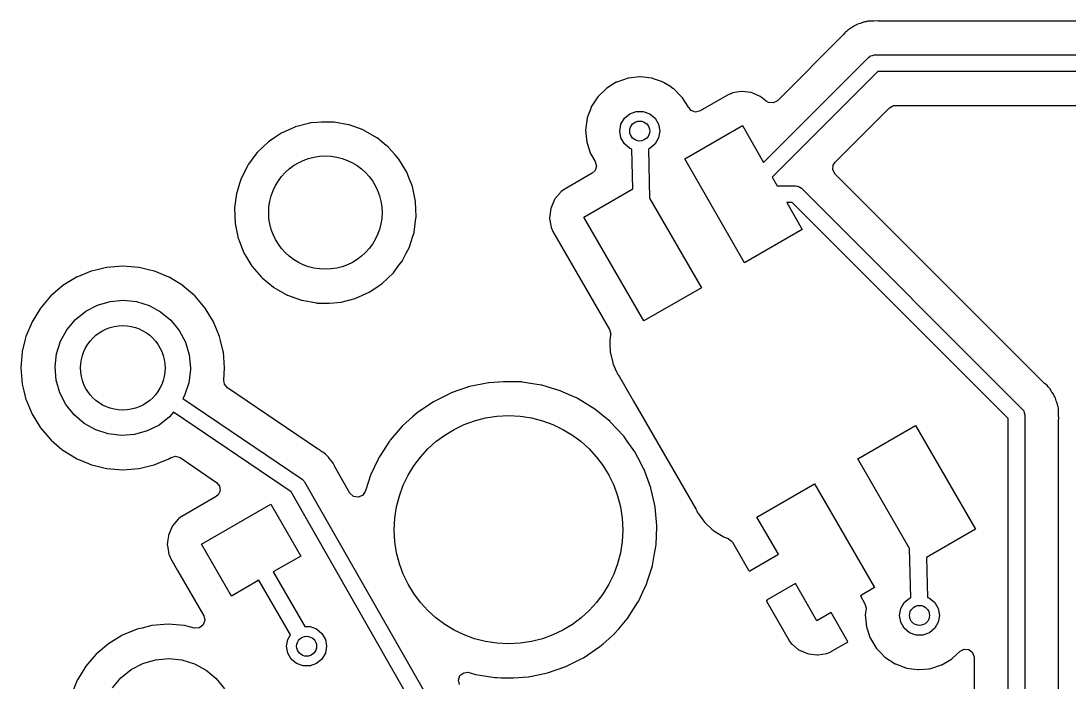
# Model space of a CAD drawing. Extents: x 144 to 253, y -181 to -52.
# Drawn here: x 191.43 to 207.17, y -73.43 to -63.5 of the extents above; entities that cross this region are included whole.
import ezdxf

# ---------------------------------------------------------------- set-up
doc = ezdxf.new("R2010")
doc.units = 0
doc.layers.add('BLACK', color=7, linetype='CONTINUOUS')

msp = doc.modelspace()

# ---------------------------------------------------------------- linework, layer by layer
at = {"layer": 'BLACK', "linetype": 'CONTINUOUS'}
for p, q in [((203.955, -63.568), (203.936, -63.5754)), ((203.973, -63.5593), (203.955, -63.568)), ((203.984, -63.553), (203.973, -63.5593)), ((203.99, -63.549), (203.984, -63.553)), ((203.984, -63.553), (203.984, -63.553)), ((204.033, -63.5366), (203.99, -63.549)), ((204.044, -63.5328), (204.033, -63.5366)), ((204.078, -63.5194), (204.044, -63.5328)), ((204.085, -63.5165), (204.078, -63.5194)), ((204.078, -63.5194), (204.078, -63.5194)), ((204.098, -63.5149), (204.085, -63.5165)), ((204.105, -63.514), (204.098, -63.5149)), ((204.125, -63.51), (204.105, -63.514)), ((204.126, -63.5095), (204.125, -63.51)), ((204.144, -63.5043), (204.126, -63.5095)), ((204.152, -63.5041), (204.144, -63.5043)), ((204.156, -63.5039), (204.152, -63.5041)), ((204.188, -63.5029), (204.156, -63.5039)), ((204.2, -63.502), (204.188, -63.5029)), ((204.204, -63.5015), (204.2, -63.502)), ((204.2, -63.502), (204.2, -63.502)), ((204.2, -63.502), (204.2, -63.502)), ((204.232, -63.5015), (204.204, -63.5015)), ((204.236, -63.5014), (204.232, -63.5015)), ((204.296, -63.4995), (204.236, -63.5014)), ((204.304, -63.4993), (204.296, -63.4995)), ((204.296, -63.4995), (204.296, -63.4995)), ((204.312, -63.501), (204.304, -63.4993)), ((204.323, -63.5015), (204.312, -63.501)), ((222.532, -63.5015), (204.323, -63.5015)), ((203.771, -63.7124), (202.786, -64.6972)), ((203.779, -63.7036), (203.771, -63.7124)), ((203.798, -63.68), (203.779, -63.7036)), ((203.807, -63.6695), (203.798, -63.68)), ((203.823, -63.6576), (203.807, -63.6695)), ((203.838, -63.6448), (203.823, -63.6576)), ((203.853, -63.6305), (203.838, -63.6448)), ((203.859, -63.6264), (203.853, -63.6305)), ((203.891, -63.608), (203.859, -63.6264)), ((203.859, -63.6264), (203.859, -63.6264)), ((203.901, -63.6014), (203.891, -63.608)), ((203.93, -63.5801), (203.901, -63.6014)), ((203.936, -63.5754), (203.93, -63.5801)), ((203.93, -63.5801), (203.93, -63.5801)), ((204.156, -64.0466), (204.173, -64.0333)), ((204.173, -64.0333), (204.176, -64.0298)), ((204.176, -64.0298), (204.179, -64.029)), ((204.179, -64.029), (204.184, -64.0251)), ((204.184, -64.0251), (204.214, -64.0187)), ((204.214, -64.0187), (204.244, -64.01)), ((204.244, -64.01), (222.567, -64.01)), ((202.579, -65.6227), (204.156, -64.0466)), ((200.546, -64.3581), (200.374, -64.4165)), ((200.553, -64.3573), (200.546, -64.3581)), ((200.719, -64.3398), (200.553, -64.3573)), ((200.553, -64.3573), (200.553, -64.3573)), ((200.726, -64.3391), (200.719, -64.3398)), ((200.719, -64.3398), (200.719, -64.3398)), ((200.776, -64.3451), (200.726, -64.3391)), ((200.899, -64.3597), (200.776, -64.3451)), ((204.296, -64.26), (202.709, -65.8469)), ((222.516, -64.26), (204.296, -64.26)), ((200.219, -64.5116), (200.214, -64.5165)), ((200.225, -64.5079), (200.219, -64.5116)), ((200.368, -64.4202), (200.225, -64.5079)), ((200.225, -64.5079), (200.225, -64.5079)), ((200.374, -64.4165), (200.368, -64.4202)), ((200.906, -64.3606), (200.899, -64.3597)), ((200.899, -64.3597), (200.899, -64.3597)), ((200.913, -64.3629), (200.906, -64.3606)), ((201.048, -64.411), (200.913, -64.3629)), ((200.913, -64.3629), (200.913, -64.3629)), ((201.077, -64.4214), (201.048, -64.411)), ((201.171, -64.481), (201.077, -64.4214)), ((201.219, -64.5116), (201.171, -64.481)), ((201.23, -64.5186), (201.219, -64.5116)), ((200.09, -64.6385), (199.992, -64.7909)), ((200.1, -64.6289), (200.09, -64.6385)), ((200.214, -64.5165), (200.1, -64.6289)), ((200.214, -64.5165), (200.214, -64.5165)), ((201.235, -64.5236), (201.23, -64.5186)), ((201.344, -64.6335), (201.235, -64.5236)), ((201.235, -64.5236), (201.235, -64.5236)), ((201.358, -64.6473), (201.344, -64.6335)), ((201.362, -64.6533), (201.358, -64.6473)), ((201.45, -64.7946), (201.362, -64.6533)), ((202.049, -64.607), (201.827, -64.7348)), ((202.106, -64.5817), (202.049, -64.607)), ((202.114, -64.5804), (202.106, -64.5817)), ((202.241, -64.5593), (202.114, -64.5804)), ((202.114, -64.5804), (202.114, -64.5804)), ((202.249, -64.5578), (202.241, -64.5593)), ((202.241, -64.5593), (202.241, -64.5593)), ((202.394, -64.5752), (202.249, -64.5578)), ((202.417, -64.5849), (202.394, -64.5752)), ((202.52, -64.6289), (202.417, -64.5849)), ((202.528, -64.6325), (202.52, -64.6289)), ((202.52, -64.6289), (202.52, -64.6289)), ((202.542, -64.6444), (202.528, -64.6325)), ((202.617, -64.7054), (202.542, -64.6444)), ((199.989, -64.7976), (199.932, -64.9542)), ((199.992, -64.7909), (199.989, -64.7976)), ((199.989, -64.7976), (199.989, -64.7976)), ((201.451, -64.7959), (201.45, -64.7946)), ((201.454, -64.8011), (201.451, -64.7959)), ((201.451, -64.7959), (201.451, -64.7959)), ((201.455, -64.8007), (201.454, -64.8011)), ((201.491, -64.8438), (201.455, -64.8007)), ((201.827, -64.7348), (201.627, -64.8503)), ((202.653, -64.7262), (202.617, -64.7054)), ((202.724, -64.7312), (202.653, -64.7262)), ((202.786, -64.6972), (202.724, -64.7312)), ((203.654, -65.6207), (204.469, -64.8054)), ((204.469, -64.8054), (204.532, -64.7714)), ((204.532, -64.7714), (204.559, -64.7685)), ((204.559, -64.7685), (217.401, -64.7685)), ((199.93, -64.9614), (199.907, -65.1413)), ((199.932, -64.9542), (199.93, -64.9614)), ((200.438, -65.0501), (200.491, -64.9599)), ((200.491, -64.9599), (200.57, -64.8929)), ((200.57, -64.8929), (200.668, -64.8573)), ((200.668, -64.8573), (200.772, -64.8573)), ((200.772, -64.8573), (200.87, -64.8929)), ((200.87, -64.8929), (200.95, -64.9599)), ((200.95, -64.9599), (201.002, -65.0501)), ((201.558, -64.867), (201.491, -64.8438)), ((201.627, -64.8503), (201.558, -64.867)), ((195.542, -65.0922), (195.395, -65.1583)), ((195.547, -65.09), (195.542, -65.0922)), ((195.542, -65.0922), (195.542, -65.0922)), ((195.552, -65.0887), (195.547, -65.09)), ((195.765, -65.0334), (195.552, -65.0887)), ((195.552, -65.0887), (195.552, -65.0887)), ((195.77, -65.032), (195.765, -65.0334)), ((195.765, -65.0334), (195.765, -65.0334)), ((195.775, -65.0316), (195.77, -65.032)), ((195.875, -65.0231), (195.775, -65.0316)), ((195.775, -65.0316), (195.775, -65.0316)), ((195.942, -65.0175), (195.875, -65.0231)), ((196.104, -65.0175), (195.942, -65.0175)), ((196.106, -65.0175), (196.104, -65.0175)), ((196.111, -65.0178), (196.106, -65.0175)), ((196.106, -65.0175), (196.106, -65.0175)), ((196.128, -65.0186), (196.111, -65.0178)), ((196.132, -65.0193), (196.128, -65.0186)), ((196.35, -65.0587), (196.132, -65.0193)), ((196.132, -65.0193), (196.132, -65.0193)), ((196.355, -65.0597), (196.35, -65.0587)), ((196.35, -65.0587), (196.35, -65.0587)), ((196.36, -65.0615), (196.355, -65.0597)), ((196.567, -65.1365), (196.36, -65.0615)), ((196.36, -65.0615), (196.36, -65.0615)), ((196.572, -65.1384), (196.567, -65.1365)), ((196.567, -65.1365), (196.567, -65.1365)), ((196.773, -65.2525), (196.572, -65.1384)), ((199.907, -65.1413), (199.924, -65.3219)), ((200.42, -65.1527), (200.438, -65.0501)), ((201.002, -65.0501), (201.02, -65.1527)), ((201.395, -65.5714), (202.261, -65.0714)), ((202.261, -65.0714), (202.579, -65.6227)), ((195.24, -65.2499), (195.145, -65.3136)), ((195.332, -65.1877), (195.24, -65.2499)), ((195.336, -65.1848), (195.332, -65.1877)), ((195.332, -65.1877), (195.332, -65.1877)), ((195.395, -65.1583), (195.336, -65.1848)), ((196.777, -65.2559), (196.773, -65.2525)), ((196.889, -65.348), (196.777, -65.2559)), ((196.777, -65.2559), (196.777, -65.2559)), ((200.438, -65.2553), (200.42, -65.1527)), ((200.491, -65.3455), (200.438, -65.2553)), ((201.002, -65.2553), (200.95, -65.3455)), ((201.02, -65.1527), (201.002, -65.2553)), ((195.145, -65.3136), (194.978, -65.4728)), ((196.951, -65.3988), (196.889, -65.348)), ((196.955, -65.4028), (196.951, -65.3988)), ((197.049, -65.511), (196.955, -65.4028)), ((196.955, -65.4028), (196.955, -65.4028)), ((199.924, -65.3219), (199.982, -65.494)), ((200.57, -65.4125), (200.491, -65.3455)), ((200.602, -65.4239), (200.57, -65.4125)), ((200.615, -66.0216), (200.602, -65.4239)), ((200.87, -65.4125), (200.852, -65.4193)), ((200.852, -65.4193), (200.869, -66.1597)), ((200.95, -65.3455), (200.87, -65.4125)), ((194.958, -65.4996), (194.848, -65.6479)), ((194.978, -65.4728), (194.958, -65.4996)), ((197.102, -65.573), (197.049, -65.511)), ((197.222, -65.7702), (197.102, -65.573)), ((199.982, -65.494), (199.985, -65.5)), ((199.985, -65.5), (199.985, -65.5)), ((199.985, -65.5), (200.053, -65.6108)), ((200.053, -65.6108), (200.071, -65.6795)), ((202.295, -67.1303), (201.395, -65.5714)), ((194.838, -65.6627), (194.769, -65.7989)), ((194.84, -65.6579), (194.838, -65.6627)), ((194.848, -65.6479), (194.84, -65.6579)), ((197.259, -65.8636), (197.222, -65.7702)), ((200.049, -65.747), (200.008, -65.7852)), ((200.071, -65.6795), (200.049, -65.747)), ((203.62, -65.7366), (203.625, -65.6658)), ((203.654, -65.7989), (203.62, -65.7366)), ((203.625, -65.6658), (203.654, -65.6207)), ((194.736, -65.8636), (194.712, -65.9406)), ((194.769, -65.7989), (194.736, -65.8636)), ((197.287, -65.9346), (197.259, -65.8636)), ((200.008, -65.7852), (199.584, -66.0301)), ((202.709, -65.8469), (202.783, -65.9758)), ((206.798, -68.9424), (203.654, -65.7989)), ((194.668, -66.0839), (194.667, -66.0892)), ((194.669, -66.0788), (194.668, -66.0839)), ((194.712, -65.9406), (194.669, -66.0788)), ((194.669, -66.0788), (194.669, -66.0788)), ((197.307, -65.9848), (197.287, -65.9346)), ((197.354, -66.2106), (197.307, -65.9848)), ((199.528, -66.0731), (199.446, -66.1726)), ((199.533, -66.067), (199.528, -66.0731)), ((199.528, -66.0731), (199.528, -66.0731)), ((199.584, -66.0301), (199.533, -66.067)), ((199.88, -66.4464), (200.615, -66.0216)), ((202.783, -65.9758), (203.06, -65.9758)), ((203.06, -65.9758), (203.082, -65.979)), ((203.082, -65.979), (203.087, -65.9787)), ((203.087, -65.9787), (203.089, -65.9801)), ((203.089, -65.9801), (203.096, -65.981)), ((203.096, -65.981), (203.122, -65.9977)), ((203.122, -65.9977), (203.149, -66.0124)), ((203.149, -66.0124), (206.463, -69.3273)), ((194.667, -66.0892), (194.638, -66.3052)), ((197.354, -66.2159), (197.354, -66.2106)), ((197.363, -66.4357), (197.354, -66.2159)), ((199.441, -66.1795), (199.383, -66.3134)), ((199.446, -66.1726), (199.441, -66.1795)), ((199.446, -66.1726), (199.446, -66.1726)), ((200.869, -66.1597), (201.646, -67.5053)), ((203.008, -66.2258), (202.928, -66.2258)), ((202.928, -66.2258), (203.161, -66.6303)), ((206.25, -69.4675), (203.008, -66.2258)), ((194.638, -66.3052), (194.637, -66.3126)), ((194.637, -66.3126), (194.646, -66.5431)), ((199.383, -66.3134), (199.366, -66.4581)), ((194.646, -66.5431), (194.693, -66.7689)), ((197.332, -66.6698), (197.36, -66.4588)), ((197.36, -66.4588), (197.362, -66.4464)), ((197.362, -66.4464), (197.363, -66.4411)), ((197.362, -66.4464), (197.362, -66.4464)), ((197.363, -66.4411), (197.363, -66.4357)), ((199.366, -66.4581), (199.367, -66.4669)), ((199.367, -66.4669), (199.367, -66.4669)), ((199.367, -66.4669), (199.385, -66.5735)), ((200.78, -68.0053), (199.88, -66.4464)), ((197.313, -66.7337), (197.331, -66.6749)), ((197.331, -66.6749), (197.332, -66.6698)), ((197.331, -66.6749), (197.331, -66.6749)), ((199.385, -66.5735), (199.39, -66.6017)), ((199.39, -66.6017), (199.415, -66.659)), ((199.415, -66.659), (200.267, -68.1352)), ((203.161, -66.6303), (202.295, -67.1303)), ((194.693, -66.7689), (194.695, -66.7739)), ((194.695, -66.7739), (194.695, -66.7739)), ((194.695, -66.7739), (194.726, -66.8512)), ((194.726, -66.8512), (194.778, -66.9835)), ((197.264, -66.8901), (197.313, -66.7337)), ((194.778, -66.9835), (194.898, -67.1807)), ((197.16, -67.0958), (197.214, -66.988)), ((197.214, -66.988), (197.262, -66.8949)), ((197.262, -66.8949), (197.264, -66.8901)), ((197.262, -66.8949), (197.262, -66.8949)), ((192.959, -67.1807), (192.72, -67.1995)), ((193.198, -67.1995), (192.959, -67.1807)), ((194.898, -67.1807), (194.901, -67.1847)), ((194.901, -67.1847), (195.042, -67.3473)), ((197.022, -67.2809), (197.105, -67.1687)), ((197.105, -67.1687), (197.156, -67.1001)), ((197.156, -67.1001), (197.16, -67.0958)), ((197.156, -67.1001), (197.156, -67.1001)), ((192.265, -67.3473), (192.06, -67.4727)), ((192.269, -67.3454), (192.265, -67.3473)), ((192.482, -67.2574), (192.269, -67.3454)), ((192.269, -67.3454), (192.269, -67.3454)), ((192.487, -67.2555), (192.482, -67.2574)), ((192.482, -67.2574), (192.482, -67.2574)), ((192.573, -67.2348), (192.487, -67.2555)), ((192.715, -67.2006), (192.573, -67.2348)), ((192.72, -67.1995), (192.715, -67.2006)), ((192.715, -67.2006), (192.715, -67.2006)), ((193.203, -67.2006), (193.198, -67.1995)), ((193.346, -67.2348), (193.203, -67.2006)), ((193.203, -67.2006), (193.203, -67.2006)), ((193.432, -67.2555), (193.346, -67.2348)), ((193.436, -67.2574), (193.432, -67.2555)), ((193.649, -67.3454), (193.436, -67.2574)), ((193.436, -67.2574), (193.436, -67.2574)), ((193.653, -67.3473), (193.649, -67.3454)), ((193.649, -67.3454), (193.649, -67.3454)), ((193.858, -67.4727), (193.653, -67.3473)), ((195.042, -67.3473), (195.049, -67.355)), ((196.855, -67.4401), (197.022, -67.2809)), ((192.056, -67.4759), (191.946, -67.5707)), ((192.06, -67.4727), (192.056, -67.4759)), ((192.056, -67.4759), (192.056, -67.4759)), ((193.862, -67.4759), (193.858, -67.4727)), ((193.973, -67.5707), (193.862, -67.4759)), ((193.862, -67.4759), (193.862, -67.4759)), ((195.049, -67.355), (195.053, -67.3583)), ((195.053, -67.3583), (195.223, -67.4978)), ((195.223, -67.4978), (195.223, -67.4978)), ((195.223, -67.4978), (195.227, -67.5012)), ((195.227, -67.5012), (195.428, -67.6154)), ((196.668, -67.566), (196.806, -67.4727)), ((196.806, -67.4727), (196.855, -67.4401)), ((191.875, -67.6323), (191.799, -67.7203)), ((191.878, -67.6286), (191.875, -67.6323)), ((191.946, -67.5707), (191.878, -67.6286)), ((194.04, -67.6286), (193.973, -67.5707)), ((194.044, -67.6323), (194.04, -67.6286)), ((194.119, -67.7203), (194.044, -67.6323)), ((195.428, -67.6154), (195.433, -67.6172)), ((195.433, -67.6172), (195.433, -67.6172)), ((195.433, -67.6172), (195.64, -67.6922)), ((196.453, -67.6637), (196.458, -67.6615)), ((196.458, -67.6615), (196.659, -67.5712)), ((196.458, -67.6615), (196.458, -67.6615)), ((196.659, -67.5712), (196.664, -67.569)), ((196.664, -67.569), (196.668, -67.566)), ((196.668, -67.566), (196.668, -67.566)), ((201.646, -67.5053), (200.78, -68.0053)), ((191.722, -67.811), (191.597, -68.0156)), ((191.799, -67.7203), (191.722, -67.811)), ((192.403, -67.8597), (192.579, -67.7679)), ((192.579, -67.7679), (192.769, -67.7119)), ((192.769, -67.7119), (192.966, -67.6939)), ((192.966, -67.6939), (193.163, -67.7146)), ((193.163, -67.7146), (193.353, -67.7733)), ((193.353, -67.7733), (193.527, -67.8676)), ((194.196, -67.811), (194.119, -67.7203)), ((194.322, -68.0156), (194.196, -67.811)), ((195.64, -67.6922), (195.64, -67.6923)), ((195.64, -67.6923), (195.645, -67.6941)), ((195.645, -67.6941), (195.65, -67.695)), ((195.65, -67.695), (195.65, -67.695)), ((195.65, -67.695), (195.868, -67.7344)), ((195.868, -67.7344), (195.868, -67.7344)), ((195.868, -67.7344), (195.872, -67.7351)), ((195.872, -67.7351), (195.889, -67.736)), ((195.889, -67.736), (195.894, -67.7362)), ((195.894, -67.7362), (195.894, -67.7362)), ((195.894, -67.7362), (195.896, -67.7363)), ((195.896, -67.7363), (196.058, -67.7363)), ((196.058, -67.7363), (196.125, -67.7306)), ((196.125, -67.7306), (196.225, -67.7221)), ((196.225, -67.7221), (196.23, -67.7217)), ((196.225, -67.7221), (196.225, -67.7221)), ((196.23, -67.7217), (196.235, -67.7203)), ((196.235, -67.7203), (196.448, -67.6651)), ((196.235, -67.7203), (196.235, -67.7203)), ((196.448, -67.6651), (196.453, -67.6637)), ((196.448, -67.6651), (196.448, -67.6651)), ((192.248, -67.984), (192.403, -67.8597)), ((193.527, -67.8676), (193.68, -67.994)), ((191.597, -68.0156), (191.505, -68.2373)), ((192.121, -68.1359), (192.248, -67.984)), ((193.68, -67.994), (193.805, -68.1476)), ((194.413, -68.2373), (194.322, -68.0156)), ((191.505, -68.2373), (191.49, -68.2973)), ((192.025, -68.3096), (192.121, -68.1359)), ((193.805, -68.1476), (193.898, -68.3227)), ((194.428, -68.2973), (194.413, -68.2373)), ((200.267, -68.1352), (200.284, -68.2042)), ((200.283, -68.2187), (200.271, -68.2911)), ((200.271, -68.2911), (200.271, -68.2973)), ((200.284, -68.2042), (200.283, -68.2187)), ((191.49, -68.2973), (191.45, -68.4658)), ((191.965, -68.4986), (192.025, -68.3096)), ((193.898, -68.3227), (193.956, -68.5125)), ((194.468, -68.4658), (194.428, -68.2973)), ((200.271, -68.2973), (200.271, -68.2973)), ((200.271, -68.2973), (200.273, -68.3585)), ((200.273, -68.3585), (200.277, -68.4699)), ((191.449, -68.4707), (191.43, -68.7099)), ((191.45, -68.4658), (191.449, -68.4707)), ((191.45, -68.4658), (191.45, -68.4658)), ((191.943, -68.6957), (191.965, -68.4986)), ((193.956, -68.5125), (193.975, -68.7099)), ((194.469, -68.4707), (194.468, -68.4658)), ((194.468, -68.4658), (194.468, -68.4658)), ((194.488, -68.7099), (194.469, -68.4707)), ((200.277, -68.4699), (200.278, -68.4759)), ((200.278, -68.4759), (200.278, -68.4759)), ((200.278, -68.4759), (200.314, -68.6308)), ((191.43, -68.7099), (191.449, -68.9491)), ((191.96, -68.8933), (191.943, -68.6957)), ((193.975, -68.7382), (193.95, -68.935)), ((193.975, -68.7099), (193.975, -68.7382)), ((194.474, -68.8937), (194.488, -68.7099)), ((200.314, -68.6308), (200.317, -68.644)), ((200.317, -68.644), (200.373, -68.7665)), ((192.014, -69.0839), (191.96, -68.8933)), ((194.484, -68.9531), (194.474, -68.8937)), ((198.675, -68.917), (198.455, -68.9316)), ((198.86, -68.917), (198.675, -68.917)), ((198.861, -68.9171), (198.86, -68.917)), ((198.927, -68.9201), (198.861, -68.9171)), ((198.861, -68.9171), (198.861, -68.9171)), ((198.952, -68.9212), (198.927, -68.9201)), ((198.955, -68.9217), (198.952, -68.9212)), ((200.373, -68.7665), (200.376, -68.7744)), ((200.376, -68.7744), (200.382, -68.7919)), ((200.382, -68.7919), (200.382, -68.7919)), ((200.382, -68.7919), (200.384, -68.7964)), ((200.384, -68.7964), (200.39, -68.8074)), ((200.39, -68.8074), (200.393, -68.8112)), ((200.393, -68.8112), (200.407, -68.8293)), ((200.407, -68.8293), (200.417, -68.8441)), ((200.417, -68.8441), (200.627, -69.207)), ((191.449, -68.9491), (191.45, -68.9539)), ((191.45, -68.9539), (191.45, -68.9539)), ((191.45, -68.9539), (191.474, -69.0562)), ((191.474, -69.0562), (191.505, -69.1824)), ((193.95, -68.935), (193.887, -69.1231)), ((194.529, -69.0079), (194.484, -68.9531)), ((195.416, -69.6087), (194.529, -69.0079)), ((198.166, -68.99), (197.887, -69.0861)), ((198.349, -68.9531), (198.166, -68.99)), ((198.451, -68.9324), (198.349, -68.9531)), ((198.455, -68.9316), (198.451, -68.9324)), ((198.451, -68.9324), (198.451, -68.9324)), ((199.239, -68.9667), (198.955, -68.9217)), ((198.955, -68.9217), (198.955, -68.9217)), ((199.244, -68.9674), (199.239, -68.9667)), ((199.239, -68.9667), (199.239, -68.9667)), ((199.248, -68.9686), (199.244, -68.9674)), ((199.317, -68.9891), (199.248, -68.9686)), ((199.248, -68.9686), (199.248, -68.9686)), ((199.527, -69.0518), (199.317, -68.9891)), ((199.685, -69.123), (199.527, -69.0518)), ((206.806, -68.9504), (206.798, -68.9424)), ((206.84, -68.9786), (206.806, -68.9504)), ((206.852, -68.995), (206.84, -68.9786)), ((206.865, -69.01), (206.852, -68.995)), ((206.88, -69.0243), (206.865, -69.01)), ((206.884, -69.0311), (206.88, -69.0243)), ((206.902, -69.0624), (206.884, -69.0311)), ((206.884, -69.0311), (206.884, -69.0311)), ((206.909, -69.0723), (206.902, -69.0624)), ((206.935, -69.1081), (206.909, -69.0723)), ((191.505, -69.1824), (191.507, -69.187)), ((191.507, -69.187), (191.507, -69.187)), ((191.507, -69.187), (191.583, -69.3719)), ((192.105, -69.2602), (192.014, -69.0839)), ((193.887, -69.1231), (193.861, -69.1696)), ((193.861, -69.1696), (195.65, -70.3815)), ((197.623, -69.2183), (197.378, -69.3843)), ((197.645, -69.207), (197.623, -69.2183)), ((197.883, -69.088), (197.645, -69.207)), ((197.887, -69.0861), (197.883, -69.088)), ((199.779, -69.1652), (199.685, -69.123)), ((199.796, -69.1728), (199.779, -69.1652)), ((200.047, -69.3284), (199.796, -69.1728)), ((200.627, -69.207), (201.568, -70.8371)), ((206.942, -69.1269), (206.935, -69.1081)), ((206.951, -69.1447), (206.942, -69.1269)), ((206.957, -69.1553), (206.951, -69.1447)), ((206.961, -69.1621), (206.957, -69.1553)), ((206.957, -69.1553), (206.957, -69.1553)), ((206.973, -69.2046), (206.961, -69.1621)), ((206.977, -69.2158), (206.973, -69.2046)), ((206.993, -69.2569), (206.977, -69.2158)), ((191.583, -69.3719), (191.597, -69.4041)), ((192.228, -69.4156), (192.105, -69.2602)), ((193.72, -69.3761), (193.66, -69.4456)), ((195.486, -70.5722), (193.72, -69.3761)), ((197.375, -69.3871), (197.308, -69.4469)), ((197.378, -69.3843), (197.375, -69.3871)), ((197.375, -69.3871), (197.375, -69.3871)), ((200.275, -69.5159), (200.047, -69.3284)), ((206.463, -69.3273), (206.477, -69.3451)), ((206.477, -69.3451), (206.48, -69.3482)), ((206.48, -69.3482), (206.481, -69.3509)), ((206.481, -69.3509), (206.485, -69.356)), ((206.485, -69.356), (206.491, -69.3861)), ((206.491, -69.3861), (206.5, -69.4157)), ((206.994, -69.2647), (206.993, -69.2569)), ((206.994, -69.2648), (206.994, -69.2647)), ((206.996, -69.277), (206.994, -69.2648)), ((207, -69.2963), (206.996, -69.277)), ((207.006, -69.3158), (207, -69.2963)), ((207.007, -69.3448), (207.006, -69.3158)), ((207.007, -69.36), (207.007, -69.3448)), ((207.008, -69.3718), (207.007, -69.36)), ((207.008, -69.3758), (207.008, -69.3718)), ((207.008, -69.4038), (207.008, -69.3758)), ((191.597, -69.4041), (191.722, -69.6087)), ((192.379, -69.5442), (192.228, -69.4156)), ((192.552, -69.6409), (192.379, -69.5442)), ((193.66, -69.4456), (193.504, -69.5677)), ((197.308, -69.4469), (197.158, -69.5812)), ((200.278, -69.5189), (200.275, -69.5159)), ((200.474, -69.7288), (200.278, -69.5189)), ((206.25, -77.9971), (206.25, -69.4675)), ((206.5, -69.4157), (206.5, -78.0489)), ((207.009, -69.4077), (207.008, -69.4038)), ((207.008, -69.4944), (207.009, -69.4833)), ((207.008, -78.0131), (207.008, -69.4944)), ((207.011, -69.4758), (207.009, -69.4077)), ((207.009, -69.4833), (207.011, -69.4758)), ((191.722, -69.6087), (191.878, -69.7912)), ((192.741, -69.7022), (192.552, -69.6409)), ((192.938, -69.7257), (192.741, -69.7022)), ((193.327, -69.6571), (193.136, -69.7104)), ((193.504, -69.5677), (193.327, -69.6571)), ((195.881, -69.9238), (195.416, -69.6087)), ((197.155, -69.5843), (196.974, -69.7965)), ((197.158, -69.5812), (197.155, -69.5843)), ((197.155, -69.5843), (197.155, -69.5843)), ((203.995, -70.0747), (204.861, -69.5747)), ((204.861, -69.5747), (205.761, -71.1336)), ((191.878, -69.7912), (191.882, -69.7944)), ((191.882, -69.7944), (192.045, -69.9343)), ((193.136, -69.7104), (192.938, -69.7257)), ((196.964, -69.8089), (196.817, -70.0351)), ((196.966, -69.8054), (196.964, -69.8089)), ((196.964, -69.8089), (196.964, -69.8089)), ((196.974, -69.7965), (196.966, -69.8054)), ((200.477, -69.7319), (200.474, -69.7288)), ((200.474, -69.7288), (200.474, -69.7288)), ((200.479, -69.7353), (200.477, -69.7319)), ((200.531, -69.8089), (200.479, -69.7353)), ((200.479, -69.7353), (200.479, -69.7353)), ((200.648, -69.9726), (200.531, -69.8089)), ((192.045, -69.9343), (192.06, -69.947)), ((192.06, -69.947), (192.265, -70.0724)), ((195.9, -69.9343), (195.881, -69.9238)), ((195.906, -69.937), (195.9, -69.9343)), ((195.913, -69.9403), (195.906, -69.937)), ((195.906, -69.937), (195.906, -69.937)), ((195.919, -69.9452), (195.913, -69.9403)), ((195.919, -69.9453), (195.919, -69.9452)), ((195.923, -69.9479), (195.919, -69.9453)), ((195.949, -69.9692), (195.923, -69.9479)), ((195.952, -69.9715), (195.949, -69.9692)), ((195.96, -69.9774), (195.952, -69.9715)), ((196.002, -70.0054), (195.96, -69.9774)), ((196.007, -70.0113), (196.002, -70.0054)), ((196.011, -70.0163), (196.007, -70.0113)), ((196.027, -70.0312), (196.011, -70.0163)), ((200.692, -70.0575), (200.648, -69.9726)), ((192.265, -70.0724), (192.269, -70.0743)), ((192.269, -70.0743), (192.269, -70.0743)), ((192.269, -70.0743), (192.409, -70.1323)), ((192.409, -70.1323), (192.487, -70.1642)), ((192.487, -70.1642), (192.556, -70.1808)), ((193.363, -70.1808), (193.432, -70.1642)), ((193.432, -70.1642), (193.488, -70.141)), ((193.488, -70.141), (193.649, -70.0743)), ((193.649, -70.0743), (193.653, -70.0724)), ((193.649, -70.0743), (193.649, -70.0743)), ((193.653, -70.0724), (193.658, -70.0698)), ((193.658, -70.0698), (193.683, -70.0544)), ((193.658, -70.0698), (193.658, -70.0698)), ((193.683, -70.0544), (193.751, -70.0359)), ((193.751, -70.0359), (193.819, -70.0575)), ((193.819, -70.0575), (194.368, -70.429)), ((196.032, -70.0353), (196.027, -70.0312)), ((196.038, -70.0403), (196.032, -70.0353)), ((196.032, -70.0353), (196.032, -70.0353)), ((196.043, -70.0466), (196.038, -70.0403)), ((196.045, -70.0496), (196.043, -70.0466)), ((196.043, -70.0466), (196.043, -70.0466)), ((196.068, -70.0802), (196.045, -70.0496)), ((196.074, -70.0879), (196.068, -70.0802)), ((196.078, -70.0913), (196.074, -70.0879)), ((196.102, -70.1193), (196.078, -70.0913)), ((196.108, -70.1253), (196.102, -70.1193)), ((196.102, -70.1193), (196.102, -70.1193)), ((196.116, -70.141), (196.108, -70.1253)), ((196.136, -70.1808), (196.116, -70.141)), ((196.792, -70.0804), (196.678, -70.3198)), ((196.803, -70.0568), (196.792, -70.0804)), ((196.805, -70.0531), (196.803, -70.0568)), ((196.803, -70.0568), (196.803, -70.0568)), ((196.817, -70.0351), (196.805, -70.0531)), ((200.778, -70.2204), (200.692, -70.0575)), ((204.772, -71.4203), (203.995, -70.0747)), ((192.556, -70.1808), (192.715, -70.2191)), ((192.715, -70.2191), (192.715, -70.2191)), ((192.715, -70.2191), (192.72, -70.2203)), ((192.72, -70.2203), (192.959, -70.2391)), ((192.959, -70.2391), (193.198, -70.2203)), ((193.198, -70.2203), (193.203, -70.2191)), ((193.203, -70.2191), (193.363, -70.1808)), ((193.203, -70.2191), (193.203, -70.2191)), ((196.139, -70.186), (196.136, -70.1808)), ((196.37, -70.5905), (196.139, -70.186)), ((196.678, -70.3198), (196.607, -70.5418)), ((200.785, -70.2338), (200.778, -70.2204)), ((200.887, -70.5109), (200.785, -70.2338)), ((194.368, -70.429), (194.413, -70.4838)), ((194.413, -70.4838), (194.421, -70.5542)), ((195.65, -70.3815), (195.677, -70.4057)), ((195.677, -70.4057), (195.681, -70.4155)), ((195.681, -70.4155), (195.689, -70.423)), ((195.689, -70.423), (198.229, -74.868)), ((202.48, -70.9497), (203.346, -70.4497)), ((203.346, -70.4497), (204.246, -72.0086)), ((194.36, -70.6424), (193.845, -70.9399)), ((194.39, -70.6181), (194.36, -70.6424)), ((194.421, -70.5542), (194.39, -70.6181)), ((197.993, -74.9593), (195.486, -70.5722)), ((196.424, -70.6412), (196.37, -70.5905)), ((196.494, -70.6531), (196.424, -70.6412)), ((196.559, -70.6252), (196.494, -70.6531)), ((196.599, -70.5665), (196.559, -70.6252)), ((196.607, -70.5418), (196.599, -70.5665)), ((200.888, -70.515), (200.887, -70.5109)), ((200.941, -70.7532), (200.888, -70.515)), ((200.888, -70.515), (200.888, -70.515)), ((194.141, -71.3563), (195.18, -70.7563)), ((195.18, -70.7563), (195.63, -71.5357)), ((200.952, -70.7992), (200.941, -70.7532)), ((200.952, -70.8033), (200.952, -70.7992)), ((200.976, -71.0757), (200.952, -70.8033)), ((193.842, -70.942), (193.801, -70.9722)), ((193.845, -70.9399), (193.842, -70.942)), ((193.842, -70.942), (193.842, -70.942)), ((201.568, -70.8371), (201.577, -70.8561)), ((201.577, -70.8561), (201.582, -70.8703)), ((201.582, -70.8703), (201.582, -70.8704)), ((201.582, -70.8704), (201.584, -70.8749)), ((201.584, -70.8749), (201.59, -70.8858)), ((201.59, -70.8858), (201.593, -70.8897)), ((201.593, -70.8897), (201.593, -70.8897)), ((201.593, -70.8897), (201.6, -70.8984)), ((201.6, -70.8984), (201.603, -70.9029)), ((201.603, -70.9029), (201.653, -70.9722)), ((202.803, -71.5092), (202.48, -70.9497)), ((193.702, -71.0894), (193.644, -71.2233)), ((193.707, -71.0824), (193.702, -71.0894)), ((193.789, -70.983), (193.707, -71.0824)), ((193.794, -70.9769), (193.789, -70.983)), ((193.789, -70.983), (193.789, -70.983)), ((193.801, -70.9722), (193.794, -70.9769)), ((193.801, -70.9722), (193.801, -70.9722)), ((200.965, -71.3679), (200.977, -71.0975)), ((200.977, -71.0933), (200.976, -71.0757)), ((200.977, -71.0975), (200.977, -71.0933)), ((200.977, -71.0975), (200.977, -71.0975)), ((201.653, -70.9722), (201.695, -71.0308)), ((201.695, -71.0308), (201.7, -71.035)), ((201.7, -71.035), (201.7, -71.035)), ((201.7, -71.035), (201.802, -71.1308)), ((193.643, -71.2322), (193.632, -71.3231)), ((193.644, -71.2233), (193.643, -71.2322)), ((193.643, -71.2322), (193.643, -71.2322)), ((201.802, -71.1308), (201.826, -71.1531)), ((201.826, -71.1531), (201.831, -71.1563)), ((201.831, -71.1563), (201.831, -71.1564)), ((201.831, -71.1564), (201.972, -71.2443)), ((201.972, -71.2443), (201.972, -71.2443)), ((201.972, -71.2443), (201.978, -71.2475)), ((201.978, -71.2475), (202.047, -71.2736)), ((202.047, -71.2736), (202.104, -71.3164)), ((205.761, -71.1336), (205.025, -71.5584)), ((193.632, -71.3231), (193.627, -71.3679)), ((193.627, -71.3679), (193.628, -71.3768)), ((193.628, -71.3768), (193.628, -71.3768)), ((193.628, -71.3768), (193.645, -71.4767)), ((194.591, -72.1357), (194.141, -71.3563)), ((200.939, -71.5268), (200.963, -71.3925)), ((200.963, -71.3925), (200.964, -71.3884)), ((200.963, -71.3925), (200.963, -71.3925)), ((200.964, -71.3884), (200.965, -71.3679)), ((202.104, -71.3164), (202.112, -71.3286)), ((202.112, -71.3286), (202.354, -71.7475)), ((204.789, -72.1607), (204.772, -71.4203)), ((193.645, -71.4767), (193.651, -71.5116)), ((193.651, -71.5116), (193.654, -71.5188)), ((193.654, -71.5188), (193.654, -71.5188)), ((193.654, -71.5188), (193.668, -71.5499)), ((193.668, -71.5499), (193.676, -71.5688)), ((193.676, -71.5688), (193.781, -71.7512)), ((195.63, -71.5357), (195.218, -71.7732)), ((200.912, -71.679), (200.939, -71.5268)), ((202.374, -71.7564), (202.803, -71.5092)), ((205.025, -71.5584), (205.039, -72.1561)), ((193.781, -71.7512), (194.174, -72.4316)), ((200.839, -71.9058), (200.911, -71.683)), ((200.911, -71.683), (200.912, -71.679)), ((200.911, -71.683), (200.911, -71.683)), ((202.354, -71.7475), (202.365, -71.7585)), ((195.002, -71.8982), (194.591, -72.1357)), ((195.476, -72.7196), (195.002, -71.8982)), ((195.218, -71.7732), (195.693, -72.5946)), ((200.822, -71.9602), (200.839, -71.9058)), ((202.365, -71.7585), (202.367, -71.7588)), ((202.367, -71.7588), (202.374, -71.7564)), ((200.769, -72.0717), (200.822, -71.9602)), ((203.057, -71.9491), (202.632, -72.1941)), ((203.38, -72.5086), (203.057, -71.9491)), ((204.246, -72.0086), (204.033, -72.1316)), ((200.695, -72.2269), (200.704, -72.2074)), ((200.704, -72.2074), (200.705, -72.2062)), ((200.705, -72.2062), (200.769, -72.0717)), ((202.632, -72.1941), (202.621, -72.2056)), ((202.621, -72.2056), (202.621, -72.2074)), ((202.621, -72.2074), (202.623, -72.2149)), ((202.623, -72.2149), (202.962, -72.8013)), ((204.033, -72.1316), (204.102, -72.2515)), ((204.691, -72.2345), (204.77, -72.1675)), ((204.77, -72.1675), (204.789, -72.1607)), ((205.039, -72.1561), (205.07, -72.1675)), ((205.07, -72.1675), (205.15, -72.2345)), ((200.536, -72.4711), (200.693, -72.2304)), ((200.693, -72.2304), (200.695, -72.2269)), ((200.693, -72.2304), (200.693, -72.2304)), ((204.102, -72.2515), (204.118, -72.3204)), ((204.118, -72.3302), (204.107, -72.4159)), ((204.118, -72.3204), (204.118, -72.3302)), ((204.62, -72.4273), (204.638, -72.3247)), ((204.638, -72.3247), (204.691, -72.2345)), ((205.15, -72.2345), (205.202, -72.3247)), ((205.202, -72.3247), (205.22, -72.4273)), ((194.191, -72.5005), (194.168, -72.5676)), ((194.174, -72.4316), (194.191, -72.5005)), ((200.404, -72.6262), (200.531, -72.4778)), ((200.531, -72.4778), (200.534, -72.4746)), ((200.531, -72.4778), (200.531, -72.4778)), ((200.534, -72.4746), (200.536, -72.4711)), ((200.536, -72.4711), (200.536, -72.4711)), ((203.593, -72.3856), (203.38, -72.5086)), ((203.84, -72.8138), (203.593, -72.3856)), ((204.107, -72.4159), (204.124, -72.5965)), ((204.638, -72.5299), (204.62, -72.4273)), ((204.691, -72.6201), (204.638, -72.5299)), ((205.202, -72.5299), (205.15, -72.6201)), ((205.22, -72.4273), (205.202, -72.5299)), ((193.163, -72.6375), (192.951, -72.7256)), ((193.168, -72.6356), (193.163, -72.6375)), ((193.163, -72.6375), (193.163, -72.6375)), ((193.249, -72.616), (193.168, -72.6356)), ((193.396, -72.5808), (193.249, -72.616)), ((193.401, -72.5796), (193.396, -72.5808)), ((193.396, -72.5808), (193.396, -72.5808)), ((193.64, -72.5608), (193.401, -72.5796)), ((193.88, -72.5796), (193.64, -72.5608)), ((193.884, -72.5808), (193.88, -72.5796)), ((194.036, -72.6171), (193.884, -72.5808)), ((193.884, -72.5808), (193.884, -72.5808)), ((194.112, -72.6115), (194.036, -72.6171)), ((194.168, -72.5676), (194.112, -72.6115)), ((195.693, -72.5946), (195.771, -72.5946)), ((195.771, -72.5946), (195.869, -72.6302)), ((195.869, -72.6302), (195.949, -72.6972)), ((195.949, -72.6972), (196.001, -72.7874)), ((200.342, -72.6988), (200.404, -72.6262)), ((204.124, -72.5965), (204.182, -72.7686)), ((204.77, -72.6871), (204.691, -72.6201)), ((204.868, -72.7227), (204.77, -72.6871)), ((205.07, -72.6871), (204.972, -72.7227)), ((205.15, -72.6201), (205.07, -72.6871)), ((192.742, -72.8528), (192.559, -73.0087)), ((192.946, -72.7275), (192.742, -72.8528)), ((192.951, -72.7256), (192.946, -72.7275)), ((192.951, -72.7256), (192.951, -72.7256)), ((195.419, -72.89), (195.437, -72.7874)), ((195.437, -72.7874), (195.476, -72.7196)), ((196.001, -72.7874), (196.019, -72.89)), ((200.122, -72.8957), (200.17, -72.8528)), ((200.17, -72.8528), (200.339, -72.7016)), ((200.339, -72.7016), (200.342, -72.6988)), ((202.962, -72.8013), (202.966, -72.807)), ((202.966, -72.807), (202.996, -72.8483)), ((202.996, -72.8483), (203.007, -72.8597)), ((203.595, -72.9709), (203.831, -72.8346)), ((203.831, -72.8346), (203.842, -72.8231)), ((203.842, -72.8213), (203.84, -72.8138)), ((203.842, -72.8231), (203.842, -72.8213)), ((204.182, -72.7686), (204.185, -72.7746)), ((204.185, -72.7746), (204.185, -72.7746)), ((204.185, -72.7746), (204.26, -72.898)), ((204.972, -72.7227), (204.868, -72.7227)), ((192.556, -73.0124), (192.433, -73.156)), ((192.559, -73.0087), (192.556, -73.0124)), ((195.437, -72.9926), (195.419, -72.89)), ((195.489, -73.0828), (195.437, -72.9926)), ((196.001, -72.9926), (195.949, -73.0828)), ((196.019, -72.89), (196.001, -72.9926)), ((199.877, -73.0617), (200.122, -72.8957)), ((203.007, -72.8597), (203.106, -72.9414)), ((203.106, -72.9414), (203.121, -72.9506)), ((203.121, -72.9506), (203.238, -73.0008)), ((203.238, -73.0008), (203.256, -73.0054)), ((203.256, -73.0054), (203.382, -73.0206)), ((203.4, -73.0202), (203.527, -72.9991)), ((203.527, -72.9991), (203.542, -72.9946)), ((203.542, -72.9946), (203.589, -72.974)), ((203.589, -72.974), (203.595, -72.9709)), ((204.26, -72.898), (204.276, -72.9237)), ((204.276, -72.9237), (204.281, -72.9288)), ((204.281, -72.9288), (204.281, -72.9288)), ((204.281, -72.9288), (204.338, -72.9887)), ((204.338, -72.9887), (204.402, -73.0542)), ((205.418, -73.0701), (205.529, -72.9646)), ((205.529, -72.9646), (205.592, -72.9321)), ((205.592, -72.9321), (205.662, -72.9389)), ((205.662, -72.9389), (205.718, -72.9828)), ((205.718, -72.9828), (205.742, -73.0558)), ((192.433, -73.156), (192.403, -73.1912)), ((193.084, -73.2398), (193.26, -73.148)), ((193.26, -73.148), (193.45, -73.092)), ((193.45, -73.092), (193.648, -73.074)), ((193.648, -73.074), (193.845, -73.0948)), ((193.845, -73.0948), (194.034, -73.1534)), ((194.034, -73.1534), (194.209, -73.2477)), ((195.569, -73.1498), (195.489, -73.0828)), ((195.667, -73.1854), (195.569, -73.1498)), ((195.869, -73.1498), (195.771, -73.1854)), ((195.949, -73.0828), (195.869, -73.1498)), ((199.613, -73.1939), (199.85, -73.0752)), ((199.85, -73.0752), (199.874, -73.0635)), ((199.874, -73.0635), (199.877, -73.0617)), ((199.874, -73.0635), (199.874, -73.0635)), ((203.382, -73.0206), (203.4, -73.0202)), ((204.402, -73.0542), (204.553, -73.1535)), ((204.553, -73.1535), (204.56, -73.156)), ((204.56, -73.156), (204.56, -73.156)), ((204.56, -73.156), (204.717, -73.2143)), ((205.25, -73.1704), (205.256, -73.1683)), ((205.256, -73.1683), (205.366, -73.1032)), ((205.366, -73.1032), (205.406, -73.079)), ((205.406, -73.079), (205.412, -73.0754)), ((205.406, -73.079), (205.406, -73.079)), ((205.412, -73.0754), (205.418, -73.0701)), ((205.742, -73.0558), (205.742, -77.7343)), ((192.403, -73.1912), (192.278, -73.3958)), ((192.93, -73.3641), (193.084, -73.2398)), ((194.209, -73.2477), (194.361, -73.3741)), ((195.771, -73.1854), (195.667, -73.1854)), ((198.021, -73.3308), (198.077, -73.2871)), ((198.077, -73.2871), (198.147, -73.2807)), ((198.147, -73.2807), (198.159, -73.2835)), ((198.159, -73.2835), (198.256, -73.3126)), ((198.256, -73.3126), (198.261, -73.3133)), ((198.261, -73.3133), (198.261, -73.3133)), ((198.261, -73.3133), (198.545, -73.3583)), ((199.049, -73.3476), (199.222, -73.3126)), ((199.222, -73.3126), (199.334, -73.29)), ((199.334, -73.29), (199.613, -73.1939)), ((204.717, -73.2143), (204.717, -73.2143)), ((204.717, -73.2143), (204.723, -73.2168)), ((204.723, -73.2168), (204.807, -73.2279)), ((204.807, -73.2279), (204.896, -73.2398)), ((204.896, -73.2398), (204.896, -73.2398)), ((204.896, -73.2398), (204.903, -73.2407)), ((204.903, -73.2407), (204.91, -73.2401)), ((204.91, -73.2401), (205.053, -73.2271)), ((204.91, -73.2401), (204.91, -73.2401)), ((205.053, -73.2271), (205.084, -73.2243)), ((205.084, -73.2243), (205.091, -73.2221)), ((205.091, -73.2221), (205.25, -73.1704)), ((205.091, -73.2221), (205.091, -73.2221)), ((205.25, -73.1704), (205.25, -73.1704)), ((192.276, -73.4003), (192.203, -73.5775)), ((192.278, -73.3958), (192.276, -73.4003)), ((192.276, -73.4003), (192.276, -73.4003)), ((192.802, -73.516), (192.93, -73.3641)), ((194.361, -73.3741), (194.487, -73.5278)), ((197.997, -73.3977), (198.021, -73.3308)), ((198.014, -73.4668), (197.997, -73.3977)), ((198.545, -73.3583), (198.545, -73.3583)), ((198.545, -73.3583), (198.548, -73.3588)), ((198.548, -73.3588), (198.573, -73.3599)), ((198.573, -73.3599), (198.639, -73.3629)), ((198.639, -73.3629), (198.639, -73.3629)), ((198.639, -73.3629), (198.64, -73.363)), ((198.64, -73.363), (198.825, -73.363)), ((198.825, -73.363), (199.045, -73.3484)), ((199.045, -73.3484), (199.049, -73.3476)), ((199.049, -73.3476), (199.049, -73.3476))]:
    msp.add_line(p, q, dxfattribs=at)
at = {"layer": 'BLACK'}
for centre, radius in [((200.72, -65.1527), 0.15), ((196, -66.3769), 0.8509), ((192.959, -68.7099), 0.635), ((198.75, -71.14), 1.7145), ((204.92, -72.4273), 0.15), ((195.719, -72.89), 0.15)]:
    msp.add_circle(centre, radius, dxfattribs=at)

doc.saveas('drawing.dxf')
